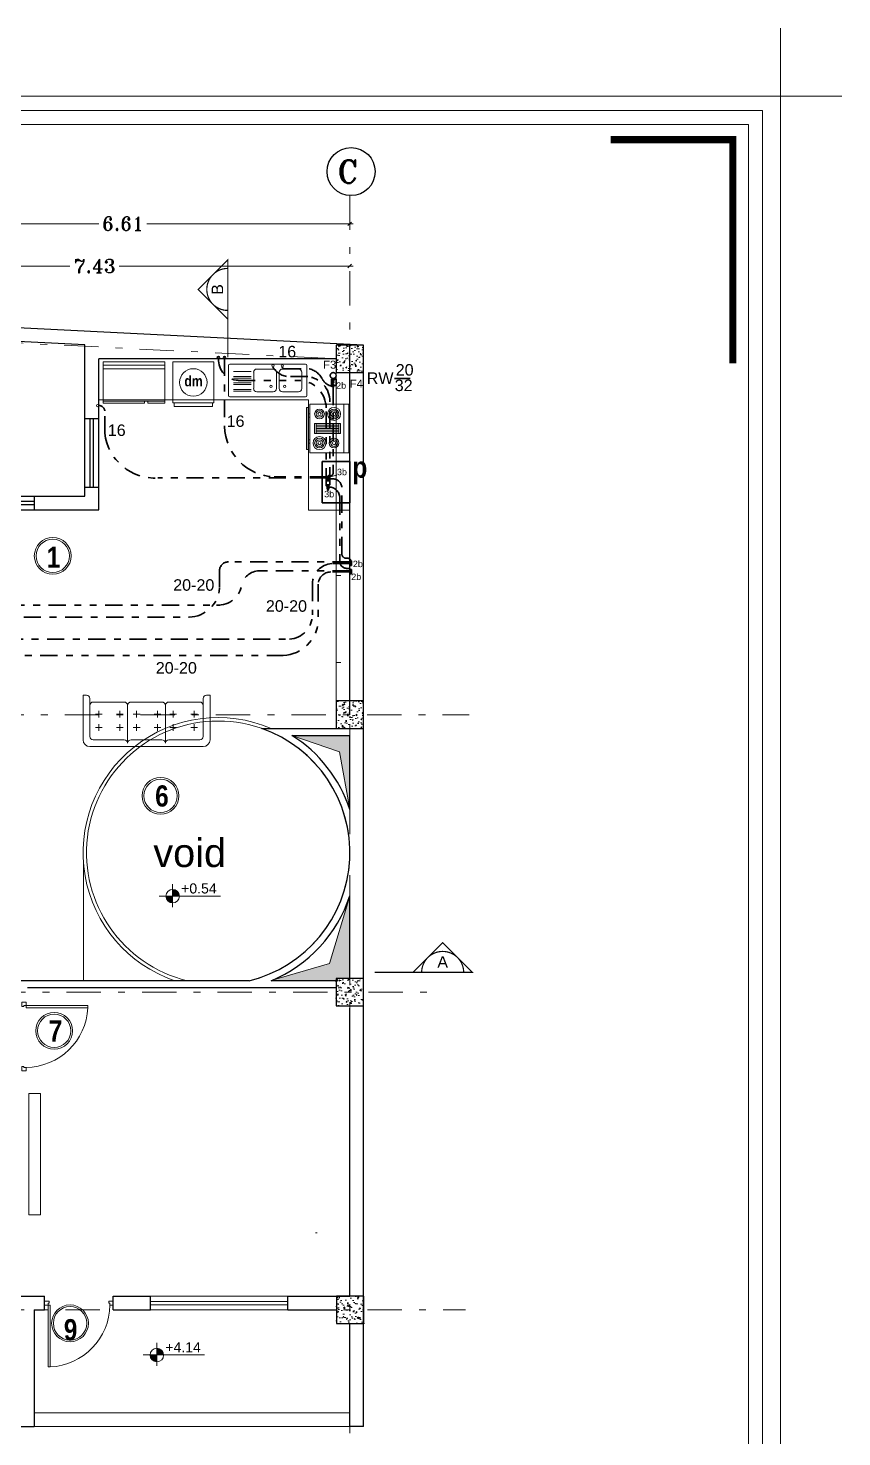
# Model space of a CAD drawing. Header units: inches. Extents: x 0 to 535, y -174 to 989.
# Drawn here: x 215.47 to 227.32, y 40.5 to 61.02 of the extents above; entities that cross this region are included whole.
import ezdxf
from ezdxf.enums import TextEntityAlignment as Align

# ---------------------------------------------------------------- set-up
doc = ezdxf.new("R2010")
doc.units = ezdxf.units.IN
doc.header["$MEASUREMENT"] = 0
for name, pattern in [('DASHDOT', [1, 0.5, -0.25, 0, -0.25]), ('DASHDOT2', [0.5, 0.25, -0.125, 0, -0.125]), ('DIVIDE2', [0.625, 0.25, -0.125, 0, -0.125, 0, -0.125])]:
    doc.linetypes.add(name, pattern=pattern)
for name, color, linetype, lineweight in [('1', 1, 'Continuous', 9), ('AB', 1, 'DASHDOT2', 30), ('ax', 8, 'Continuous', 5), ('beton sabok', 9, 'Continuous', 5), ('dimension', 21, 'Continuous', 9), ('door', 1, 'Continuous', 5), ('font', 253, 'Continuous', 9), ('FUR', 252, 'Continuous', 5), ('Furniture', 175, 'Continuous', 5), ('HEATING', 1, 'Continuous', 30), ('kadr02$0$AEOCLG', 4, 'Continuous', 9), ('Kitchen', 7, 'Continuous', 5), ('wall', 51, 'Continuous', 25), ('window', 152, 'Continuous', 5)]:
    doc.layers.add(name, color=color, linetype=linetype, lineweight=lineweight)
doc.layers.add('Section', color=3, linetype='Continuous')
doc.styles.add('amir text b', font='swisscbo.ttf')
doc.styles.add('arial', font='arial.ttf')
doc.styles.add('ROMANT', font='romant')
doc.styles.get("Standard").update_dxf_attribs({"font": 'arial.ttf'})
doc.dimstyles.new('STANDARD$0', dxfattribs={"dimtxt": 0.2, "dimasz": 0.05, "dimexe": 0.05, "dimexo": 0.05, "dimgap": 0.05, "dimtad": 0, "dimzin": 0, "dimdsep": 46, "dimtxsty": 'ROMANT', "dimblk": 'OBLIQUE', "dimcen": 0, "dimdle": 0.05, "dimclrd": 256, "dimclre": 256, "dimclrt": 256, "dimadec": 0, "dimazin": 0, "dimtfac": 1, "dimtix": 1, "dimtofl": 0, "dimtmove": 1, "dimatfit": 3, "dimldrblk": 'OBLIQUE', "dimfxl": 1, "dimtolj": 1, "dimtzin": 0, "dimlwd": -1, "dimlwe": -1, "dimarcsym": 1})

# ---------------------------------------------------------------- blocks, each defined once
blk = doc.blocks.new('sofa25')
at = {"layer": 'Furniture'}
for p, q in [((0.825, 0.65), (-0.825, 0.65)), ((-0.925, 0.55), (-0.925, -0.1)), ((-0.825, -0.05), (-0.825, 0.5)), ((-0.775, 0.55), (-0.325, 0.55)), ((-0.694, 0.421), (-0.694, 0.322)), ((-0.389, 0.421), (-0.389, 0.322)), ((-0.275, 0.6), (-0.275, 0.05)), ((-0.225, 0.55), (0.225, 0.55)), ((-0.144, 0.421), (-0.144, 0.322)), ((0.161, 0.421), (0.161, 0.322)), ((0.275, 0.05), (0.275, 0.6)), ((0.325, 0.55), (0.775, 0.55)), ((0.389, 0.421), (0.389, 0.322)), ((0.694, 0.421), (0.694, 0.322)), ((0.825, 0.5), (0.825, -0.05)), ((0.925, -0.1), (0.925, 0.55)), ((-0.744, 0.372), (-0.644, 0.372)), ((-0.694, 0.226), (-0.694, 0.127)), ((-0.438, 0.372), (-0.339, 0.372)), ((-0.389, 0.226), (-0.389, 0.127)), ((-0.194, 0.372), (-0.094, 0.372)), ((-0.144, 0.226), (-0.144, 0.127)), ((0.112, 0.372), (0.211, 0.372)), ((0.161, 0.226), (0.161, 0.127)), ((0.438, 0.372), (0.339, 0.372)), ((0.389, 0.226), (0.389, 0.127)), ((0.744, 0.372), (0.644, 0.372)), ((0.694, 0.226), (0.694, 0.127)), ((-0.775, 0), (-0.325, 0)), ((-0.744, 0.176), (-0.644, 0.176)), ((-0.438, 0.176), (-0.339, 0.176)), ((-0.225, 0), (0.225, 0)), ((-0.194, 0.176), (-0.094, 0.176)), ((0.112, 0.176), (0.211, 0.176)), ((0.775, 0), (0.325, 0)), ((0.438, 0.176), (0.339, 0.176)), ((0.744, 0.176), (0.644, 0.176)), ((-0.925, -0.1), (-0.875, -0.1)), ((0.875, -0.1), (0.925, -0.1))]:
    blk.add_line(p, q, dxfattribs=at)
for centre, radius, start, end in [((-0.825, 0.55), 0.1, 90, 180), ((0.825, 0.55), 0.1, 0, 90), ((-0.775, 0.5), 0.05, 90, 180), ((-0.325, 0.6), 0.05, 270, 0), ((-0.225, 0.6), 0.05, 180, 270), ((0.225, 0.6), 0.05, 270, 0), ((0.325, 0.6), 0.05, 180, 270), ((0.775, 0.5), 0.05, 0, 90), ((-0.775, 0.05), 0.05, 180, 270), ((-0.325, 0.05), 0.05, 270, 0), ((-0.225, 0.05), 0.05, 180, 270), ((0.225, 0.05), 0.05, 270, 0), ((0.325, 0.05), 0.05, 180, 270), ((0.775, 0.05), 0.05, 270, 0), ((-0.875, -0.05), 0.05, 270, 0), ((0.875, -0.05), 0.05, 180, 270)]:
    blk.add_arc(centre, radius, start, end, dxfattribs=at)
blk = doc.blocks.new('ref12')
at = {"layer": 'Kitchen'}
for p, q in [((0, 0), (-0.9, 0)), ((-0.9, 0), (-0.9, -0.05)), ((0, -0.05), (0, 0)), ((-0.9, -0.05), (0, -0.05)), ((-0.9, -0.1), (-0.9, -0.05)), ((-0.9, -0.1), (-0.9, -0.6)), ((-0.9, -0.1), (0, -0.1)), ((0, -0.1), (0, -0.05)), ((0, -0.1), (0, -0.6)), ((-0.9, -0.57), (0, -0.57)), ((-0.9, -0.6), (-0.3, -0.6)), ((-0.3, -0.57), (-0.3, -0.6)), ((-0.25, -0.57), (-0.25, -0.6)), ((-0.25, -0.6), (0, -0.6))]:
    blk.add_line(p, q, dxfattribs=at)
blk = doc.blocks.new('co17')
at = {"layer": 'Kitchen'}
for p, q in [((-0.75, -0.075), (0, -0.075)), ((-0.45, -0.15), (-0.3, -0.15)), ((-0.425, -0.5), (-0.425, -0.15)), ((-0.4, -0.15), (-0.4, -0.5)), ((-0.375, -0.5), (-0.375, -0.15)), ((-0.35, -0.15), (-0.35, -0.5)), ((-0.325, -0.5), (-0.325, -0.15)), ((-0.6, -0.6), (-0.6, -0.625)), ((-0.55, -0.625), (-0.55, -0.6)), ((-0.3, -0.5), (-0.45, -0.5)), ((-0.2, -0.625), (-0.2, -0.6)), ((-0.15, -0.6), (-0.15, -0.625))]:
    blk.add_line(p, q, dxfattribs=at)
for points in [[(-0.75, -0.6), (-0.75, 0), (0, 0), (0, -0.6)], [(-0.45, -0.525), (-0.45, -0.125), (-0.3, -0.125), (-0.3, -0.525)], [(-0.7, -0.65), (-0.7, -0.625), (-0.05, -0.625), (-0.05, -0.65)]]:
    blk.add_lwpolyline(points, close=True, dxfattribs=at)
for centre, radius in [((-0.6, -0.225), 0.1), ((-0.6, -0.225), 0.075), ((-0.6, -0.225), 0.05), ((-0.6, -0.225), 0.025), ((-0.15, -0.225), 0.075), ((-0.15, -0.225), 0.05), ((-0.15, -0.225), 0.025), ((-0.6, -0.45), 0.075), ((-0.6, -0.45), 0.05), ((-0.6, -0.45), 0.025), ((-0.15, -0.45), 0.1), ((-0.15, -0.45), 0.075), ((-0.15, -0.45), 0.05), ((-0.15, -0.45), 0.025)]:
    blk.add_circle(centre, radius, dxfattribs=at)
blk = doc.blocks.new('WD_WIN4')
for p, q in [((-0.5, 0.5), (0.5, 0.5)), ((-0.5, 0.12), (0.5, 0.12)), ((-0.5, -0.12), (0.5, -0.12)), ((-0.5, -0.5), (0.5, -0.5))]:
    blk.add_line(p, q)
blk = doc.blocks.new('DR_D01')
for p, q in [((-0.45, 0.93), (-0.42, 0.93)), ((-0.45, 0.03), (-0.45, 0.93)), ((-0.42, 0.03), (-0.42, 0.93)), ((-0.5, 0.03), (-0.42, 0.03)), ((-0.5, 0.03), (-0.5, -0.03)), ((-0.45, 0.03), (-0.45, 0)), ((-0.45, 0), (-0.435, 0)), ((-0.435, 0), (-0.435, -0.03)), ((0.435, 0), (0.435, -0.03)), ((0.45, 0), (0.435, 0)), ((0.45, 0.03), (0.45, 0)), ((0.5, 0.03), (0.45, 0.03)), ((0.5, -0.03), (0.5, 0.03)), ((-0.435, -0.03), (-0.5, -0.03)), ((0.435, -0.03), (0.5, -0.03))]:
    blk.add_line(p, q)
blk.add_arc((-0.46, 0.021), 0.91, 0.5915, 87.4664)
blk = doc.blocks.new('beton')
at = {"layer": 'beton sabok'}
h = blk.add_hatch(dxfattribs=at)
h.set_pattern_fill('AR-CONC', color=256, scale=0.022857, angle=45)
h.set_pattern_definition([(95, (46.01481, 18.04323), (0.126069028, 0.105784475), [0.017142857, -0.18857143]), (40, (46.01481, 18.04323), (-0.14399821, 0.099147006), [0.013714286, -0.150857143]), (145.451444, (46.02532, 18.05205), (-0.01792918, 0.20493148), [0.014569187, -0.160261054]), (91.1842, (45.98248, 18.07555), (0.1992442, 0.14574029), [0.02571429, -0.28285714]), (141.635635, (45.9991, 18.0877), (-0.00637716, 0.30850552), [0.02185379, -0.24039172]), (36.184164, (45.98248, 18.07555), (-0.00637716, 0.30850552), [0.02057143, -0.22628571]), (66, (46.00673, 18.08364), (0.161547788, 0.03140171), [0.017142857, -0.18857143]), (11, (46.00673, 18.08364), (-0.07787625, 0.156527642), [0.013714286, -0.150857143]), (116.451445, (46.02019, 18.08625), (0.083671537, 0.18792935), [0.014569186, -0.160261054]), (82.5, (46.01481, 18.04323), (-0.0518384424, 0.055769101), [0, -0.149028571, 0, -0.153142857, 0, -0.151428571]), (52.5, (46.01481, 18.04323), (-0.021228101, 0.106265017), [0, -0.087314286, 0, -0.1456, 0, -0.057714286]), (12.5, (45.97877, 18.00719), (0.0899241525, 0.082633317), [0, -0.057142857, 0, -0.178285714, 0, -0.236571429]), (2.5, (45.9626, 17.99103), (0.07807771, 0.110436527), [0, -0.074285714, 0, -0.1184, 0, -0.168])])
h.paths.add_polyline_path([(326.844, 567.847), (327.244, 567.847), (327.244, 568.247), (326.844, 568.247)])
at = {"layer": 'wall'}
blk.add_lwpolyline([(327.244, 568.247), (327.244, 567.847), (326.844, 567.847), (326.844, 568.247)], close=True, dxfattribs=at)
blk = doc.blocks.new('_Oblique')
at = {"color": 0, "linetype": 'ByBlock', "lineweight": -2}
blk.add_line((-0.5, -0.5), (0.5, 0.5), dxfattribs=at)
blk = doc.blocks.new('*D167')
at = {"layer": 'Defpoints', "color": 0, "transparency": 16777216}
for p in [(32.954, 38.09), (32.763, 32.316), (32.926, 32.316)]:
    blk.add_point(p, dxfattribs=at)
at = {"layer": 'dimension', "transparency": 16777216}
for p, q in [((32.904, 38.09), (32.713, 38.09)), ((32.763, 38.14), (32.763, 35.563)), ((32.763, 32.266), (32.763, 34.844)), ((32.876, 32.316), (32.713, 32.316))]:
    blk.add_line(p, q, dxfattribs=at)
at = {"layer": 'dimension', "transparency": 16777216, "xscale": 0.05, "yscale": 0.05, "zscale": 0.05}
for p, rotation in [((32.763, 38.09), 90), ((32.763, 32.316), 270)]:
    blk.add_blockref('_Oblique', p, dxfattribs=dict(at, rotation=rotation))
at = {"layer": 'dimension', "transparency": 16777216, "insert": (32.763, 35.203), "char_height": 0.2, "attachment_point": 5, "rotation": 90, "style": 'ROMANT'}
blk.add_mtext('\\A1;5.77', dxfattribs=at)
blk = doc.blocks.new('*D168')
at = {"layer": 'Defpoints', "color": 0, "transparency": 16777216}
for p in [(32.467, 32.316), (32.406, 28.274), (32.763, 28.274)]:
    blk.add_point(p, dxfattribs=at)
at = {"layer": 'dimension', "transparency": 16777216}
for p, q in [((32.517, 32.316), (32.813, 32.316)), ((32.763, 32.366), (32.763, 30.664)), ((32.763, 28.224), (32.763, 29.926)), ((32.456, 28.274), (32.813, 28.274))]:
    blk.add_line(p, q, dxfattribs=at)
at = {"layer": 'dimension', "transparency": 16777216, "xscale": 0.05, "yscale": 0.05, "zscale": 0.05}
for p, rotation in [((32.763, 32.316), 90), ((32.763, 28.274), 270)]:
    blk.add_blockref('_Oblique', p, dxfattribs=dict(at, rotation=rotation))
at = {"layer": 'dimension', "transparency": 16777216, "insert": (32.763, 30.295), "char_height": 0.2, "attachment_point": 5, "rotation": 90, "style": 'ROMANT'}
blk.add_mtext('\\A1;4.04', dxfattribs=at)
blk = doc.blocks.new('*D169')
at = {"layer": 'Defpoints', "color": 0, "transparency": 16777216}
for p in [(33.172, 28.274), (32.763, 23.647), (33.172, 23.647)]:
    blk.add_point(p, dxfattribs=at)
at = {"layer": 'dimension', "transparency": 16777216}
for p, q in [((32.763, 28.324), (32.763, 26.325)), ((33.122, 28.274), (32.713, 28.274)), ((32.763, 23.597), (32.763, 25.596)), ((33.122, 23.647), (32.713, 23.647))]:
    blk.add_line(p, q, dxfattribs=at)
at = {"layer": 'dimension', "transparency": 16777216, "xscale": 0.05, "yscale": 0.05, "zscale": 0.05}
for p, rotation in [((32.763, 28.274), 90), ((32.763, 23.647), 270)]:
    blk.add_blockref('_Oblique', p, dxfattribs=dict(at, rotation=rotation))
at = {"layer": 'dimension', "transparency": 16777216, "insert": (32.763, 25.961), "char_height": 0.2, "attachment_point": 5, "rotation": 90, "style": 'ROMANT'}
blk.add_mtext('\\A1;4.63', dxfattribs=at)
blk = doc.blocks.new('*D170')
at = {"layer": 'Defpoints', "color": 0, "transparency": 16777216}
for p in [(38.306, 39.468), (38.306, 39.468), (33.975, 39.392)]:
    blk.add_point(p, dxfattribs=at)
at = {"layer": 'dimension', "transparency": 16777216}
for p, q in [((33.925, 39.468), (35.777, 39.468)), ((33.975, 39.442), (33.975, 39.518)), ((38.356, 39.468), (36.505, 39.468))]:
    blk.add_line(p, q, dxfattribs=at)
at = {"layer": 'dimension', "transparency": 16777216, "xscale": 0.05, "yscale": 0.05, "zscale": 0.05, "rotation": 180}
blk.add_blockref('_Oblique', (33.975, 39.468), dxfattribs=at)
at = {"layer": 'dimension', "transparency": 16777216, "xscale": 0.05, "yscale": 0.05, "zscale": 0.05}
blk.add_blockref('_Oblique', (38.306, 39.468), dxfattribs=at)
at = {"layer": 'dimension', "transparency": 16777216, "insert": (36.141, 39.468), "char_height": 0.2, "attachment_point": 5, "style": 'ROMANT'}
blk.add_mtext('\\A1;4.33', dxfattribs=at)
blk = doc.blocks.new('*D171')
at = {"layer": 'Defpoints', "color": 0, "transparency": 16777216}
for p in [(44.912, 39.597), (44.912, 39.469), (38.306, 38.703)]:
    blk.add_point(p, dxfattribs=at)
at = {"layer": 'dimension', "transparency": 16777216}
for p, q in [((38.256, 39.469), (41.259, 39.469)), ((38.306, 38.753), (38.306, 39.519)), ((44.962, 39.469), (41.959, 39.469)), ((44.912, 39.547), (44.912, 39.419))]:
    blk.add_line(p, q, dxfattribs=at)
at = {"layer": 'dimension', "transparency": 16777216, "xscale": 0.05, "yscale": 0.05, "zscale": 0.05, "rotation": 180}
blk.add_blockref('_Oblique', (38.306, 39.469), dxfattribs=at)
at = {"layer": 'dimension', "transparency": 16777216, "xscale": 0.05, "yscale": 0.05, "zscale": 0.05}
blk.add_blockref('_Oblique', (44.912, 39.469), dxfattribs=at)
at = {"layer": 'dimension', "transparency": 16777216, "insert": (41.609, 39.469), "char_height": 0.2, "attachment_point": 5, "style": 'ROMANT'}
blk.add_mtext('\\A1;6.61', dxfattribs=at)
blk = doc.blocks.new('*D172')
at = {"layer": 'Defpoints', "color": 0, "transparency": 16777216}
for p in [(37.481, 38.853), (44.912, 38.853), (44.912, 38.853)]:
    blk.add_point(p, dxfattribs=at)
at = {"layer": 'dimension', "transparency": 16777216}
for p, q in [((37.431, 38.853), (40.837, 38.853)), ((44.962, 38.853), (41.556, 38.853))]:
    blk.add_line(p, q, dxfattribs=at)
at = {"layer": 'dimension', "transparency": 16777216, "xscale": 0.05, "yscale": 0.05, "zscale": 0.05, "rotation": 180}
blk.add_blockref('_Oblique', (37.481, 38.853), dxfattribs=at)
at = {"layer": 'dimension', "transparency": 16777216, "xscale": 0.05, "yscale": 0.05, "zscale": 0.05}
blk.add_blockref('_Oblique', (44.912, 38.853), dxfattribs=at)
at = {"layer": 'dimension', "transparency": 16777216, "insert": (41.196, 38.853), "char_height": 0.2, "attachment_point": 5, "style": 'ROMANT'}
blk.add_mtext('\\A1;7.43', dxfattribs=at)
blk = doc.blocks.new('fgh')
at = {"layer": 'ax', "color": 67, "linetype": 'DASHDOT', "true_color": 0x727430}
for p, q in [((33.955, 39.879), (34.66, 22.701)), ((37.48, 39.879), (37.486, 31.832)), ((38.306, 39.881), (38.311, 21.997)), ((44.912, 39.879), (44.916, 21.85)), ((31.964, 38.14), (44.712, 37.501)), ((31.964, 32.316), (46.654, 32.316)), ((31.987, 28.274), (46.207, 28.274)), ((31.972, 23.647), (46.6, 23.647))]:
    blk.add_line(p, q, dxfattribs=at)
at = {"layer": 'dimension', "lineweight": -3}
for centre in [(33.974, 40.229), (37.418, 40.227), (38.343, 40.229), (44.932, 40.229), (31.615, 38.161), (31.614, 32.272), (31.628, 28.308), (31.625, 23.715)]:
    blk.add_circle(centre, 0.35, dxfattribs=at)
at = {"xscale": -1}
for p in [(361.082, -530.002), (364.525, -530.173), (371.957, -530.545), (361.334, -535.73), (365.352, -535.731), (371.957, -535.729), (361.503, -539.773), (365.353, -539.773), (371.958, -539.771), (361.709, -544.399), (365.361, -544.4), (371.963, -544.4)]:
    blk.add_blockref('beton', p, dxfattribs=at)
at = {"layer": 'dimension', "lineweight": -3, "style": 'ROMANT'}
for s, p in [('A', (33.82, 40.099)), ('B', (37.247, 40.054)), ('B', (38.173, 40.056)), ('C', (44.735, 40.062)), ('1', (31.466, 38.025)), ('2', (31.466, 32.136)), ('3', (31.48, 28.172)), ('4', (31.476, 23.579))]:
    blk.add_text(s, height=0.334, dxfattribs=at).set_placement(p)
at = {"layer": 'dimension'}
blk.add_text('/', height=0.139, dxfattribs=at).set_placement((37.508, 40.401))
for base, p1, p2, picture, middle in [((38.306, 39.468), (33.975, 39.392), (38.306, 39.468), '*D170', (36.141, 39.468)), ((44.912, 39.469), (38.306, 38.703), (44.912, 39.597), '*D171', (41.609, 39.469)), ((44.912, 38.853), (37.481, 38.853), (44.912, 38.853), '*D172', (41.196, 38.853))]:
    dim = blk.add_linear_dim(base=base, p1=p1, p2=p2, dimstyle='STANDARD$0', dxfattribs=at)
    dim.commit()
    dim.dimension.update_dxf_attribs({"geometry": picture, "text_midpoint": middle})
for base, p1, p2, picture, middle in [((32.763, 32.316), (32.954, 38.09), (32.926, 32.316), '*D167', (32.763, 35.203)), ((32.763, 28.274), (32.467, 32.316), (32.406, 28.274), '*D168', (32.763, 30.295)), ((32.763, 23.647), (33.172, 28.274), (33.172, 23.647), '*D169', (32.763, 25.961))]:
    dim = blk.add_linear_dim(base=base, p1=p1, p2=p2, angle=90, dimstyle='STANDARD$0', dxfattribs=at)
    dim.commit()
    dim.dimension.update_dxf_attribs({"geometry": picture, "text_midpoint": middle})

msp = doc.modelspace()

# ---------------------------------------------------------------- hatches: boundary and pattern name
at = {"layer": '1'}
h = msp.add_hatch(color=256, dxfattribs=at)
h.dxf.hatch_style = 1
h.paths.add_polyline_path([(220.157, 50.717), (219.312, 50.717), (220.007, 50.475), (220.157, 49.64)])
h = msp.add_hatch(color=256, dxfattribs=at)
h.dxf.hatch_style = 1
h.paths.add_polyline_path([(220.157, 48.376), (219.863, 47.396), (219.012, 47.144), (219.958, 47.144), (219.958, 47.177), (220.157, 47.177)])
at = {"layer": 'font'}
h = msp.add_hatch(color=256, dxfattribs=at)
h.dxf.hatch_style = 1
h.paths.add_polyline_path([(217.676, 48.377, 0.413571), (217.575, 48.474), (217.575, 48.377)])
h.paths.add_polyline_path([(217.575, 48.276), (217.575, 48.377), (217.478, 48.377, 0.004741), (217.478, 48.375, 0.409311)])
h = msp.add_hatch(color=256, dxfattribs=at)
h.dxf.hatch_style = 1
h.paths.add_polyline_path([(217.446, 41.692, 0.413571), (217.346, 41.789), (217.346, 41.692)])
h.paths.add_polyline_path([(217.346, 41.592), (217.346, 41.692), (217.249, 41.692, 0.004741), (217.249, 41.69, 0.409311)])

# ---------------------------------------------------------------- linework, layer by layer
for p, q in [((216.3, 54.332), (216.3, 55.332)), ((216.376, 54.332), (216.376, 55.332)), ((216.424, 54.332), (216.424, 55.332)), ((216.5, 54.332), (216.5, 55.332)), ((214.561, 54.203), (215.561, 54.203)), ((214.561, 54.127), (215.561, 54.127)), ((214.561, 54.079), (215.561, 54.079)), ((214.561, 54.003), (215.561, 54.003))]:
    msp.add_line(p, q)
at = {"layer": '1'}
for p, q in [((220.007, 50.475), (219.312, 50.717)), ((220.157, 49.64), (220.007, 50.475)), ((220.157, 48.376), (219.863, 47.396)), ((219.863, 47.396), (219.012, 47.144))]:
    msp.add_line(p, q, dxfattribs=at)
for points in [[(213.463, 30.645), (226.171, 30.645), (226.171, 59.822), (205.726, 59.822), (205.726, 30.645), (213.463, 30.645)], [(225.965, 32.356), (225.965, 59.616), (205.932, 59.616), (205.932, 32.356)]]:
    msp.add_lwpolyline(points, dxfattribs=at)
at = {"layer": 'AB', "color": 1, "linetype": 'DASHDOT2', "lineweight": 30}
for p, q in [((218.332, 56.203), (218.332, 55.216)), ((219.899, 55.821), (219.926, 55.82)), ((219.9, 55.858), (219.929, 55.893)), ((219.9, 55.858), (219.928, 55.857)), ((219.928, 55.857), (219.9, 55.858)), ((219.926, 55.82), (219.9, 55.858)), ((219.928, 55.857), (219.902, 55.894)), ((219.902, 55.894), (219.929, 55.893)), ((219.915, 55.917), (219.915, 55.894)), ((219.915, 55.821), (219.915, 55.808)), ((220.81, 55.914), (221.038, 55.914)), ((219.913, 55.792), (219.913, 55.259)), ((219.915, 55.803), (219.915, 55.8)), ((219.918, 55.803), (219.918, 55.805)), ((216.588, 55.118), (216.588, 55.442)), ((219.913, 55.259), (219.913, 54.534)), ((219.827, 54.467), (217.363, 54.467)), ((219.827, 54.482), (219.057, 54.482)), ((219.884, 54.5), (219.85, 54.5)), ((219.913, 54.454), (219.852, 54.454)), ((219.838, 54.293), (219.838, 54.302)), ((220.04, 53.359), (220.04, 54.332)), ((220.157, 53.245), (218.391, 53.245)), ((220.157, 53.221), (219.896, 53.221)), ((220.138, 53.297), (220.103, 53.297)), ((218.26, 53.119), (218.26, 52.86)), ((219.612, 52.923), (219.612, 52.471)), ((211.809, 52.439), (217.815, 52.439)), ((214.548, 52.118), (219.278, 52.118))]:
    msp.add_line(p, q, dxfattribs=at)
at = {"layer": 'AB', "color": 1, "linetype": 'DIVIDE2', "lineweight": 30}
for p, q in [((218.53, 55.889), (219.446, 55.889)), ((219.545, 55.943), (219.272, 55.943)), ((219.813, 54.36), (219.813, 55.487)), ((219.866, 54.374), (219.866, 55.582)), ((220.013, 54.18), (220.013, 53.249)), ((220.126, 53.15), (220.102, 53.15)), ((220.157, 53.116), (218.844, 53.116)), ((220.157, 53.098), (219.88, 53.098)), ((220.183, 53.125), (220.182, 53.125)), ((220.183, 53.124), (220.183, 53.125)), ((219.698, 52.919), (219.698, 52.379)), ((211.645, 52.615), (218.265, 52.615)), ((214.824, 51.881), (219.188, 51.881))]:
    msp.add_line(p, q, dxfattribs=at)
at = {"layer": 'AB', "color": 7, "linetype": 'Continuous', "lineweight": 20}
msp.add_line((219.958, 56.003), (219.958, 51.219), dxfattribs=at)
at = {"layer": 'AB', "color": 1, "linetype": 'Continuous', "lineweight": 15}
msp.add_line((219.852, 54.479), (219.97, 54.507), dxfattribs=at)
at = {"layer": 'AB', "color": 1, "linetype": 'DASHDOT2', "lineweight": 30}
msp.add_lwpolyline([(219.915, 55.803), (219.921, 55.803), (219.921, 55.791), (219.915, 55.791), (219.915, 55.8)], dxfattribs=at)
for points in [[(219.827, 54.489), (219.852, 54.489), (219.852, 54.424), (219.827, 54.424)], [(219.827, 54.367), (219.852, 54.367), (219.852, 54.302), (219.827, 54.302)], [(220.157, 53.258), (220.182, 53.258), (220.182, 53.193), (220.157, 53.193)], [(220.157, 53.135), (220.182, 53.135), (220.182, 53.07), (220.157, 53.07)]]:
    msp.add_lwpolyline(points, close=True, dxfattribs=at)
for centre, radius in [((219.915, 55.959), 0.0424), ((219.9, 55.858), 0.000587), ((219.838, 54.289), 0.00364)]:
    msp.add_circle(centre, radius, dxfattribs=at)
at = {"layer": 'AB', "color": 1, "linetype": 'DIVIDE2', "lineweight": 30}
for centre, radius, start, end in [((218.547, 56.193), 0.304, 178.1976, 266.8357), ((219.282, 56.223), 0.281, 209.5825, 268.0533), ((219.827, 54.36), 0.0142, 181.7283, 269.3839), ((219.852, 54.375), 0.0142, 270.6161, 358.2717), ((219.853, 54.174), 0.16, 2.1024, 90.3653), ((220.113, 53.25), 0.1, 179.7808, 263.6174), ((220.121, 53.065), 0.0853, 55.4995, 93.3626), ((218.85, 52.835), 0.281, 88.8073, 161.3061), ((219.881, 52.915), 0.183, 90.3653, 178.5421), ((218.241, 52.958), 0.344, 265.9683, 354.5047), ((219.164, 52.416), 0.535, 272.5742, 356.0393)]:
    msp.add_arc(centre, radius, start, end, dxfattribs=at)
at = {"layer": 'AB', "color": 1, "linetype": 'DASHDOT2', "lineweight": 30}
for centre, radius, start, end in [((219.915, 55.792), 0.00224, 79.9825, 174.4266), ((219.917, 55.808), 0.00157, 185.8168, 266.1529), ((219.916, 55.805), 0.00169, 6.6724, 82.6755), ((216.505, 55.438), 0.0833, 3.1725, 92.8463), ((219.089, 55.238), 0.757, 181.7022, 267.6098), ((217.32, 55.202), 0.737, 186.5639, 273.3837), ((219.851, 54.489), 0.0117, 96.4606, 175.5835), ((219.88, 54.533), 0.0329, 277.8131, 362.4628), ((219.907, 54.321), 0.134, 4.7952, 87.3303), ((220.105, 53.362), 0.0647, 182.6374, 268.6251), ((218.391, 53.113), 0.132, 90.3025, 177.5402), ((219.918, 52.916), 0.306, 94.0338, 178.7074), ((220.135, 53.261), 0.0352, 354.197, 84.3521), ((217.805, 52.895), 0.456, 271.3248, 355.4883), ((219.255, 52.474), 0.357, 273.7319, 359.3784)]:
    msp.add_arc(centre, radius, start, end, dxfattribs=at)
at = {"layer": 'dimension', "color": 1, "linetype": 'Continuous', "lineweight": 30}
for p, q in [((219.757, 54.106), (219.757, 54.706)), ((219.757, 54.706), (220.157, 54.706)), ((220.157, 54.706), (220.157, 54.106)), ((220.157, 54.106), (219.757, 54.106))]:
    msp.add_line(p, q, dxfattribs=at)
at = {"layer": 'dimension', "const_width": 0.103}
msp.add_lwpolyline([(223.959, 59.395), (225.736, 59.395), (225.736, 56.139)], dxfattribs=at)
at = {"layer": 'door'}
for p, q in [((219.557, 55.603), (216.5, 55.603)), ((219.557, 53.999), (219.557, 55.603)), ((219.557, 53.999), (220.157, 53.999)), ((219.957, 50.817), (220.158, 50.817)), ((216.28, 48.842), (216.28, 47.144)), ((215.561, 40.849), (220.157, 40.849)), ((215.561, 40.649), (220.157, 40.649))]:
    msp.add_line(p, q, dxfattribs=at)
for radius, start, end in [(1.968, 66.8559, 251.3305), (1.918, 283.5706, 256.4294)]:
    msp.add_arc((218.24, 49.008), radius, start, end, dxfattribs=at)
at = {"layer": 'font'}
for p, q in [((217.577, 48.55), (217.577, 48.216)), ((218.272, 48.377), (217.378, 48.377)), ((217.347, 41.866), (217.347, 41.532)), ((218.042, 41.692), (217.149, 41.692))]:
    msp.add_line(p, q, dxfattribs=at)
for centre, radius in [((215.83, 53.332), 0.268), ((215.83, 53.332), 0.243), ((217.401, 49.836), 0.268), ((217.401, 49.836), 0.243), ((217.577, 48.375), 0.0988), ((215.851, 46.413), 0.268), ((215.851, 46.413), 0.243), ((216.082, 42.152), 0.268), ((216.082, 42.152), 0.243), ((217.347, 41.69), 0.0988)]:
    msp.add_circle(centre, radius, dxfattribs=at)
at = {"layer": 'FUR', "color": 7}
for p, q in [((218.391, 55.668), (218.391, 56.105)), ((218.41, 56.124), (219.512, 56.124)), ((218.804, 56.053), (219.042, 56.053)), ((219.175, 56.053), (219.412, 56.053)), ((219.531, 55.668), (219.531, 56.105)), ((218.462, 56.018), (218.719, 56.018)), ((218.462, 55.946), (218.719, 55.946)), ((218.462, 55.923), (218.719, 55.923)), ((218.462, 55.851), (218.719, 55.851)), ((218.462, 55.828), (218.719, 55.828)), ((218.757, 55.768), (218.757, 56.006)), ((219.089, 55.768), (219.089, 56.006)), ((219.127, 55.768), (219.127, 56.006)), ((219.46, 55.768), (219.46, 56.006)), ((218.41, 55.649), (219.512, 55.649)), ((218.462, 55.756), (218.719, 55.756)), ((218.462, 55.733), (218.719, 55.733)), ((218.804, 55.721), (219.042, 55.721)), ((219.175, 55.721), (219.412, 55.721))]:
    msp.add_line(p, q, dxfattribs=at)
at = {"layer": 'FUR', "color": 1, "lineweight": 30}
for centre, start, end in [((218.243, 56.219), 0, 180), ((218.332, 56.219), 0, 180), ((218.243, 56.219), 180, 359.2549), ((218.332, 56.219), 180, 0)]:
    msp.add_arc(centre, 0.0166, start, end, dxfattribs=at)
at = {"layer": 'FUR', "color": 7}
for centre, radius, start, end in [((218.41, 56.105), 0.019, 90, 180), ((218.804, 56.006), 0.0475, 90, 180), ((219.038, 56.101), 0.0166, 0, 180), ((219.038, 56.101), 0.0166, 180, 0), ((219.042, 56.006), 0.0475, 0, 90), ((219.175, 56.006), 0.0475, 90, 180), ((219.173, 56.1), 0.0166, 0, 180), ((219.173, 56.1), 0.0166, 180, 0), ((219.412, 56.006), 0.0475, 0, 90), ((219.512, 56.105), 0.019, 0, 90), ((219.008, 55.801), 0.0166, 0, 180), ((219.208, 55.801), 0.0166, 0, 180), ((218.41, 55.668), 0.019, 180, 270), ((218.804, 55.768), 0.0475, 180, 270), ((219.008, 55.801), 0.0166, 180, 0), ((219.042, 55.768), 0.0475, 270, 0), ((219.175, 55.768), 0.0475, 180, 270), ((219.208, 55.801), 0.0166, 180, 0), ((219.412, 55.768), 0.0475, 270, 0), ((219.512, 55.668), 0.019, 270, 0)]:
    msp.add_arc(centre, radius, start, end, dxfattribs=at)
at = {"layer": 'FUR', "color": 1}
for start, end in [(0, 180), (180, 0)]:
    msp.add_arc((216.484, 55.521), 0.0166, start, end, dxfattribs=at)
at = {"layer": 'Furniture', "color": 7}
for p, q in [((217.578, 56.159), (218.178, 56.159)), ((217.578, 55.559), (217.578, 56.159)), ((217.578, 55.559), (217.578, 56.159)), ((217.578, 56.159), (218.178, 56.159)), ((218.178, 56.159), (218.178, 55.559)), ((218.178, 56.159), (218.178, 55.559)), ((218.178, 55.559), (217.578, 55.559)), ((218.178, 55.559), (217.578, 55.559)), ((217.601, 55.509), (217.601, 55.559)), ((218.156, 55.509), (217.601, 55.509)), ((218.028, 55.509), (217.723, 55.509)), ((218.156, 55.509), (218.156, 55.559)), ((219.66, 43.468), (219.68, 43.468))]:
    msp.add_line(p, q, dxfattribs=at)
at = {"layer": 'Furniture'}
for points in [[(220.025, 53.046), (219.97, 53.046)], [(219.97, 51.781), (220.025, 51.781)]]:
    msp.add_lwpolyline(points, dxfattribs=at)
msp.add_lwpolyline([(215.484, 45.501), (215.653, 45.501), (215.653, 43.733), (215.484, 43.733)], close=True, dxfattribs=at)
at = {"layer": 'Furniture', "color": 7}
msp.add_circle((217.878, 55.859), 0.2, dxfattribs=at)
msp.add_circle((217.878, 55.859), 0.2, dxfattribs=at)
at = {"layer": 'HEATING', "color": 1, "linetype": 'DASHDOT2', "lineweight": 30}
msp.add_line((219.199, 56.059), (219.557, 56.059), dxfattribs=at)
at = {"layer": 'HEATING', "color": 1, "linetype": 'Continuous', "lineweight": 30}
msp.add_lwpolyline([(219.958, 55.906), (219.891, 55.906), (219.891, 55.815), (219.958, 55.815)], close=True, dxfattribs=at)
at = {"layer": 'HEATING', "color": 1, "linetype": 'DASHDOT2', "lineweight": 30}
for centre, radius, start, end in [((219.201, 56.087), 0.028, 186.6713, 273.7008), ((219.502, 55.778), 0.286, 27.1845, 79.0695), ((219.94, 56.005), 0.207, 207.7949, 263.1027)]:
    msp.add_arc(centre, radius, start, end, dxfattribs=at)
at = {"layer": 'HEATING', "color": 1, "linetype": 'DIVIDE2', "lineweight": 30}
for centre, radius, start, end in [((219.402, 55.481), 0.411, 0.8255, 83.8128), ((219.51, 55.588), 0.356, 358.9373, 84.3338), ((219.48, 55.515), 0.433, 1.4332, 3.5348)]:
    msp.add_arc(centre, radius, start, end, dxfattribs=at)
at = {"layer": 'kadr02$0$AEOCLG'}
msp.add_lwpolyline([(226.43, 61.019), (226.43, 60.031), (227.324, 60.031)], dxfattribs=at)
msp.add_lwpolyline([(226.43, 60.031), (205.43, 60.031), (205.43, 30.331), (226.43, 30.331)], close=True, dxfattribs=at)
at = {"layer": 'Section', "color": 251, "const_width": 0.0173}
for points in [[(218.381, 56.78), (218.381, 57.647), (217.948, 57.213)], [(221.077, 47.264), (221.943, 47.264), (221.51, 47.697)]]:
    msp.add_lwpolyline(points, close=True, dxfattribs=at)
for points in [[(218.381, 56.907, -1), (218.381, 57.52, -1)], [(221.204, 47.264, -1), (221.816, 47.264, -1)]]:
    msp.add_lwpolyline(points, format="xyb", dxfattribs=at)
for points in [[(218.381, 56.805), (218.381, 56.222)], [(221.102, 47.264), (220.519, 47.264)]]:
    msp.add_lwpolyline(points, dxfattribs=at)
at = {"layer": 'wall'}
for p, q in [((220.357, 56.403), (209.06, 56.969)), ((216.3, 56.406), (213.3, 56.556)), ((216.3, 55.332), (216.3, 56.406)), ((220.157, 51.017), (220.157, 56.403)), ((220.357, 40.649), (220.357, 56.403)), ((219.957, 56.203), (216.5, 56.203)), ((216.5, 55.332), (216.5, 56.203)), ((220.157, 56.203), (220.157, 56.203)), ((220.157, 51.217), (220.157, 56.003)), ((216.3, 55.332), (216.5, 55.332)), ((215.561, 54.203), (216.3, 54.203)), ((215.561, 54.203), (215.561, 54.003)), ((216.3, 54.203), (216.3, 54.332)), ((216.3, 54.332), (216.5, 54.332)), ((216.5, 54.003), (216.5, 54.332)), ((215.561, 54.003), (216.5, 54.003)), ((218.876, 50.817), (219.957, 50.817)), ((219.312, 50.717), (220.157, 50.717)), ((220.157, 49.64), (220.157, 50.717)), ((220.157, 48.933), (220.157, 49.082)), ((220.157, 48.933), (220.157, 49.082)), ((220.157, 47.177), (220.157, 48.376)), ((215.361, 47.144), (218.69, 47.144)), ((215.461, 47.144), (218.69, 47.144)), ((215.461, 47.044), (219.957, 47.044)), ((219.012, 47.144), (219.957, 47.144)), ((215.361, 42.547), (215.712, 42.547)), ((215.712, 42.347), (215.712, 42.547)), ((216.712, 42.547), (217.256, 42.547)), ((216.712, 42.347), (216.712, 42.547)), ((217.256, 42.347), (217.256, 42.547)), ((219.256, 42.547), (220.157, 42.547)), ((219.256, 42.347), (219.256, 42.547)), ((215.561, 42.347), (215.712, 42.347)), ((215.561, 42.347), (215.561, 40.649)), ((216.712, 42.347), (217.256, 42.347)), ((219.256, 42.347), (219.957, 42.347)), ((220.157, 40.649), (220.157, 42.149)), ((212.031, 40.649), (215.561, 40.649)), ((220.357, 40.649), (220.157, 40.649))]:
    msp.add_line(p, q, dxfattribs=at)
at = {"layer": 'wall', "color": 7}
msp.add_line((220.157, 42.547), (220.157, 46.744), dxfattribs=at)
at = {"layer": 'wall'}
for radius, start, end in [(1.918, 283.5706, 70.6468), (2.018, 18.1284, 57.9053), (2.018, 292.4964, 341.8952)]:
    msp.add_arc((218.24, 49.008), radius, start, end, dxfattribs=at)

# ---------------------------------------------------------------- block references
at = {"layer": 'door', "color": 7}
msp.add_blockref('fgh', (175.244, 18.701), dxfattribs=at)
at = {"layer": 'Furniture'}
msp.add_blockref('ref12', (217.465, 56.158), dxfattribs=at)
at = {"layer": 'Furniture', "xscale": 0.9448818897635647, "yscale": 0.9448818897635647, "zscale": 0.9448818897635647, "rotation": 270}
msp.add_blockref('co17', (220.141, 54.833), dxfattribs=at)
at = {"layer": 'Furniture', "xscale": -1, "rotation": 180}
msp.add_blockref('sofa25', (217.196, 51.203), dxfattribs=at)
at = {"layer": 'window', "rotation": 270}
msp.add_blockref('DR_D01', (215.411, 46.33), dxfattribs=at)
at = {"layer": 'window', "xscale": -2, "yscale": 0.2, "zscale": 2, "rotation": 180}
msp.add_blockref('WD_WIN4', (218.256, 42.447), dxfattribs=at)
at = {"layer": 'window', "xscale": -1, "rotation": 180}
msp.add_blockref('DR_D01', (216.212, 42.447), dxfattribs=at)

# ---------------------------------------------------------------- texts
msp.add_text('void', height=0.4138).set_placement((217.295, 48.799))
at = {"layer": 'font', "color": 1}
for s, height, p in [('16', 0.1676, (219.116, 56.224)), ('F3', 0.1173, (219.769, 56.059)), ('20', 0.1676, (220.826, 55.958)), ('2b', 0.0938, (219.958, 55.766)), ('F4', 0.1173, (220.157, 55.782)), ('RW', 0.1676, (220.404, 55.837)), ('32', 0.1676, (220.812, 55.732)), ('16', 0.1676, (216.632, 55.079)), ('16', 0.1676, (218.363, 55.211)), ('3b', 0.0938, (219.97, 54.507)), ('3b', 0.0938, (219.784, 54.185)), ('2b', 0.0938, (220.202, 53.168)), ('20-20', 0.1676, (217.585, 52.824)), ('2b', 0.0938, (220.178, 52.98)), ('20-20', 0.1676, (218.935, 52.518)), ('20-20', 0.1676, (217.331, 51.617))]:
    msp.add_text(s, height=height, dxfattribs=at).set_placement(p)
at = {"layer": 'font'}
for s, p in [('+0.54', (217.7, 48.414)), ('+4.14', (217.47, 41.73))]:
    msp.add_text(s, height=0.1466, dxfattribs=at).set_placement(p)
at = {"layer": 'font', "color": 1, "attachment_point": 1, "style": 'amir text b'}
for s, width, gutter_width, insert, char_height in [('dm', 0.12347, 0.515, (217.748, 55.956), 0.1546), ('p', 0.24694, 1.031, (220.196, 54.778), 0.309)]:
    msp.add_mtext_dynamic_manual_height_columns(s, width=width, gutter_width=gutter_width, heights=[0], dxfattribs=dict(at, insert=insert, char_height=char_height))
at = {"layer": 'font', "char_height": 0.309, "attachment_point": 1, "style": 'amir text b'}
for s, insert in [('1', (215.744, 53.467)), ('6', (217.322, 49.989)), ('7', (215.772, 46.566)), ('9', (215.992, 42.213))]:
    msp.add_mtext_dynamic_manual_height_columns(s, width=0.24694, gutter_width=1.031, heights=[0], dxfattribs=dict(at, insert=insert))
at = {"layer": 'Section', "style": 'arial', "flags": 4}
msp.add_attdef('B', text='A', height=0.167, rotation=90, dxfattribs=at).set_placement((218.229, 57.213), align=Align.MIDDLE)
msp.add_attdef('A', text='A', height=0.167, dxfattribs=at).set_placement((221.51, 47.416), align=Align.MIDDLE)

doc.saveas('drawing.dxf')
